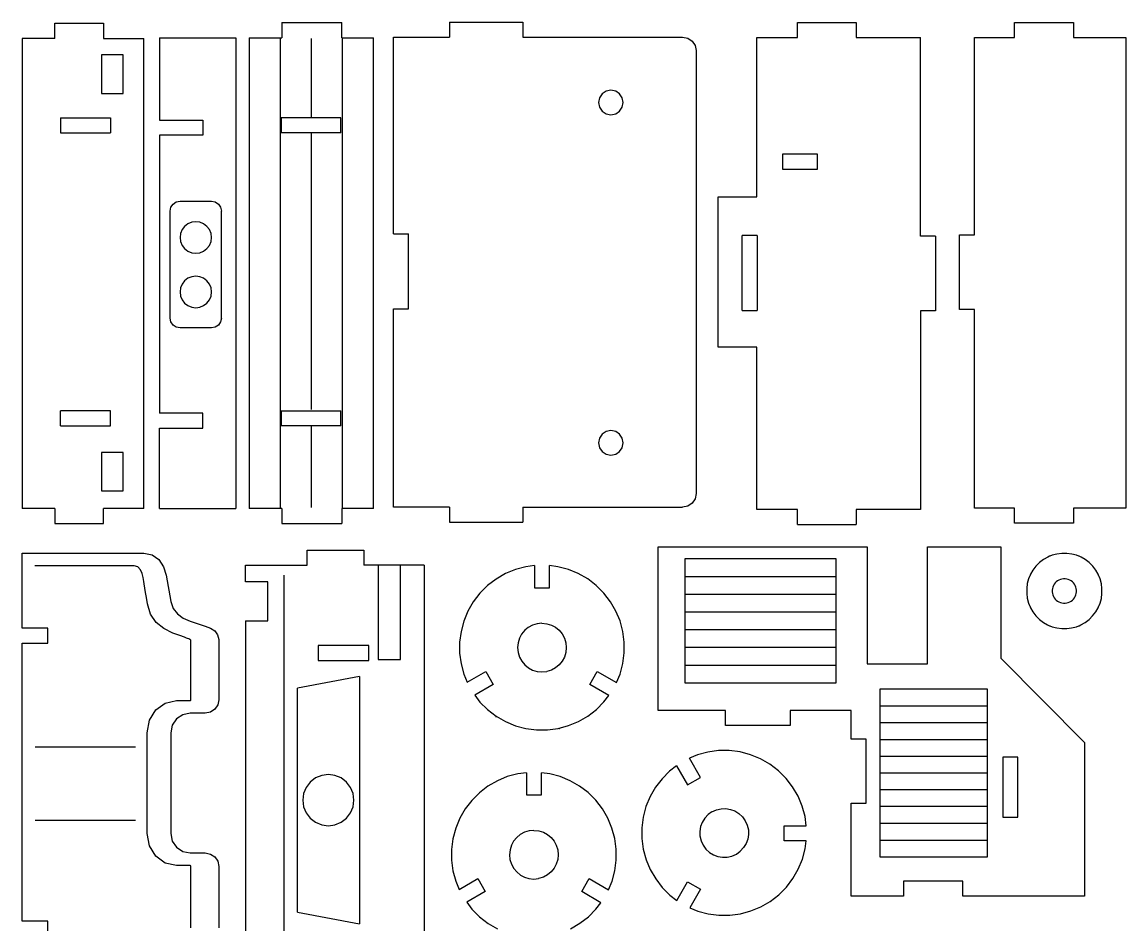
# Model space of a CAD drawing. Extents: x -348 to 348, y -585 to 585.
# Drawn here: x -338.3 to -6.5, y 313 to 584.4 of the extents above; entities that cross this region are included whole.
import ezdxf

# ---------------------------------------------------------------- set-up
doc = ezdxf.new("R2010")
doc.units = 0
doc.header["$MEASUREMENT"] = 0
doc.layers.get('0').update_dxf_attribs({"linetype": 'CONTINUOUS'})

msp = doc.modelspace()

# ---------------------------------------------------------------- linework, layer by layer
for p, q in [((-328.49, 584.04), (-313.8, 584.04)), ((-328.49, 579.51), (-328.49, 584.04)), ((-313.8, 584.04), (-313.8, 579.51)), ((-260.28, 584.23), (-242.23, 584.23)), ((-260.28, 584.23), (-260.28, 579.7)), ((-242.23, 579.7), (-242.23, 584.23)), ((-209.82, 584.4), (-187.83, 584.4)), ((-209.82, 584.4), (-209.82, 579.9)), ((-187.83, 584.4), (-187.83, 579.9)), ((-105.25, 584.25), (-87.59, 584.25)), ((-105.25, 579.75), (-105.25, 584.25)), ((-87.59, 584.25), (-87.59, 579.75)), ((-40.06, 584.25), (-22.28, 584.25)), ((-40.06, 579.75), (-40.06, 584.25)), ((-22.28, 584.25), (-22.28, 579.75)), ((-338.31, 579.51), (-338.31, 438.24)), ((-328.49, 579.51), (-338.31, 579.51)), ((-313.8, 579.51), (-301.69, 579.51)), ((-301.69, 438.24), (-301.69, 579.51)), ((-297.01, 579.7), (-297.01, 554.94)), ((-297.01, 579.7), (-274.05, 579.7)), ((-274.05, 579.7), (-274.05, 438.24)), ((-270.1, 579.7), (-260.28, 579.7)), ((-270.1, 579.7), (-270.1, 438.24)), ((-260.74, 579.45), (-260.74, 438.49)), ((-251.39, 579.45), (-251.39, 555.9)), ((-242.23, 579.7), (-232.69, 579.7)), ((-242.04, 438.49), (-242.04, 579.45)), ((-232.69, 438.24), (-232.69, 579.7)), ((-226.68, 579.9), (-209.82, 579.9)), ((-226.68, 520.75), (-226.68, 579.9)), ((-187.83, 579.9), (-139.82, 579.9)), ((-139.82, 579.9), (-138.23, 579.58)), ((-138.23, 579.58), (-136.93, 578.7)), ((-136.93, 578.7), (-136.05, 577.4)), ((-136.05, 577.4), (-135.72, 575.82)), ((-117.47, 579.75), (-105.25, 579.75)), ((-117.47, 531.9), (-117.47, 579.75)), ((-87.59, 579.75), (-68.23, 579.75)), ((-68.23, 520.06), (-68.23, 579.75)), ((-52.08, 579.75), (-40.06, 579.75)), ((-52.08, 520.45), (-52.08, 579.75)), ((-22.28, 579.75), (-6.53, 579.75)), ((-6.53, 579.75), (-6.53, 438.3)), ((-307.93, 574.53), (-314.46, 574.53)), ((-314.46, 574.53), (-314.46, 562.96)), ((-307.93, 562.96), (-307.93, 574.53)), ((-135.72, 575.82), (-135.72, 442.69)), ((-314.46, 562.96), (-307.93, 562.96)), ((-164.72, 561.67), (-165.01, 560.23)), ((-163.93, 562.84), (-164.72, 561.67)), ((-162.75, 563.63), (-163.93, 562.84)), ((-161.32, 563.92), (-162.75, 563.63)), ((-159.88, 563.63), (-161.32, 563.92)), ((-158.71, 562.84), (-159.88, 563.63)), ((-157.91, 561.67), (-158.71, 562.84)), ((-157.62, 560.23), (-157.91, 561.67)), ((-165.01, 560.23), (-164.72, 558.8)), ((-164.72, 558.8), (-163.93, 557.62)), ((-163.93, 557.62), (-162.75, 556.83)), ((-159.88, 556.83), (-158.71, 557.62)), ((-158.71, 557.62), (-157.91, 558.8)), ((-157.91, 558.8), (-157.62, 560.23)), ((-326.74, 555.65), (-311.74, 555.65)), ((-326.74, 555.65), (-326.74, 551.15)), ((-311.74, 555.65), (-311.74, 551.15)), ((-297.01, 554.94), (-284.01, 554.94)), ((-284.01, 554.94), (-284.01, 550.44)), ((-260.47, 555.65), (-260.47, 551.15)), ((-242.47, 555.65), (-260.47, 555.65)), ((-242.47, 551.15), (-242.47, 555.65)), ((-162.75, 556.83), (-161.32, 556.54)), ((-161.32, 556.54), (-159.88, 556.83)), ((-326.74, 551.15), (-311.74, 551.15)), ((-242.47, 551.15), (-260.47, 551.15)), ((-251.39, 550.9), (-251.39, 467.93)), ((-297.01, 550.44), (-297.01, 466.85)), ((-284.01, 550.44), (-297.01, 550.44)), ((-109.71, 544.69), (-109.71, 540.19)), ((-99.23, 544.69), (-109.71, 544.69)), ((-99.23, 540.19), (-99.23, 544.69)), ((-109.71, 540.19), (-99.23, 540.19)), ((-129.06, 531.9), (-117.47, 531.9)), ((-129.06, 486.7), (-129.06, 531.9)), ((-293.8, 527.57), (-293.57, 528.74)), ((-293.8, 495.46), (-293.8, 527.57)), ((-293.57, 528.74), (-292.92, 529.69)), ((-292.92, 529.69), (-291.96, 530.34)), ((-291.96, 530.34), (-290.8, 530.58)), ((-290.8, 530.58), (-281.4, 530.58)), ((-281.4, 530.58), (-280.23, 530.34)), ((-280.23, 530.34), (-279.28, 529.69)), ((-279.28, 529.69), (-278.63, 528.74)), ((-278.63, 528.74), (-278.39, 527.57)), ((-278.39, 495.46), (-278.39, 527.57)), ((-287.32, 524.24), (-288.47, 523.76)), ((-286.1, 524.4), (-287.32, 524.24)), ((-284.87, 524.24), (-286.1, 524.4)), ((-283.73, 523.76), (-284.87, 524.24)), ((-290.2, 522.03), (-290.67, 520.89)), ((-289.45, 523.01), (-290.2, 522.03)), ((-288.47, 523.76), (-289.45, 523.01)), ((-282.75, 523.01), (-283.73, 523.76)), ((-282, 522.03), (-282.75, 523.01)), ((-281.52, 520.89), (-282, 522.03)), ((-290.67, 520.89), (-290.83, 519.66)), ((-290.83, 519.66), (-290.67, 518.44)), ((-290.67, 518.44), (-290.2, 517.29)), ((-282, 517.29), (-281.52, 518.44)), ((-281.36, 519.66), (-281.52, 520.89)), ((-281.52, 518.44), (-281.36, 519.66)), ((-226.68, 520.75), (-222.18, 520.75)), ((-222.18, 498.26), (-222.18, 520.75)), ((-117.34, 520.24), (-121.84, 520.24)), ((-121.84, 497.76), (-121.84, 520.24)), ((-117.34, 520.24), (-117.34, 497.76)), ((-63.73, 520.06), (-68.23, 520.06)), ((-63.73, 520.06), (-63.73, 497.57)), ((-56.58, 520.45), (-52.08, 520.45)), ((-56.58, 497.99), (-56.58, 520.45)), ((-290.2, 517.29), (-289.45, 516.31)), ((-289.45, 516.31), (-288.47, 515.56)), ((-288.47, 515.56), (-287.32, 515.09)), ((-287.32, 515.09), (-286.1, 514.93)), ((-286.1, 514.93), (-284.87, 515.09)), ((-284.87, 515.09), (-283.73, 515.56)), ((-283.73, 515.56), (-282.75, 516.31)), ((-282.75, 516.31), (-282, 517.29)), ((-287.32, 507.86), (-288.47, 507.39)), ((-286.1, 508.03), (-287.32, 507.86)), ((-284.87, 507.86), (-286.1, 508.03)), ((-283.73, 507.39), (-284.87, 507.86)), ((-290.67, 504.52), (-290.83, 503.29)), ((-290.2, 505.66), (-290.67, 504.52)), ((-289.45, 506.64), (-290.2, 505.66)), ((-288.47, 507.39), (-289.45, 506.64)), ((-282.75, 506.64), (-283.73, 507.39)), ((-282, 505.66), (-282.75, 506.64)), ((-281.52, 504.52), (-282, 505.66)), ((-281.36, 503.29), (-281.52, 504.52)), ((-290.83, 503.29), (-290.67, 502.07)), ((-290.67, 502.07), (-290.2, 500.92)), ((-282, 500.92), (-281.52, 502.07)), ((-281.52, 502.07), (-281.36, 503.29)), ((-290.2, 500.92), (-289.45, 499.94)), ((-289.45, 499.94), (-288.47, 499.19)), ((-288.47, 499.19), (-287.32, 498.72)), ((-287.32, 498.72), (-286.1, 498.56)), ((-286.1, 498.56), (-284.87, 498.72)), ((-284.87, 498.72), (-283.73, 499.19)), ((-283.73, 499.19), (-282.75, 499.94)), ((-282.75, 499.94), (-282, 500.92)), ((-226.68, 498.26), (-222.18, 498.26)), ((-226.68, 438.6), (-226.68, 498.26)), ((-121.84, 497.76), (-117.34, 497.76)), ((-52.08, 497.99), (-56.58, 497.99)), ((-52.08, 438.3), (-52.08, 497.99)), ((-293.57, 494.3), (-293.8, 495.46)), ((-278.39, 495.46), (-278.63, 494.3)), ((-63.73, 497.57), (-68.23, 497.57)), ((-68.23, 497.57), (-68.23, 437.91)), ((-292.92, 493.34), (-293.57, 494.3)), ((-291.96, 492.69), (-292.92, 493.34)), ((-290.8, 492.46), (-291.96, 492.69)), ((-281.4, 492.46), (-290.8, 492.46)), ((-280.23, 492.69), (-281.4, 492.46)), ((-279.28, 493.34), (-280.23, 492.69)), ((-278.63, 494.3), (-279.28, 493.34)), ((-117.47, 486.7), (-129.06, 486.7)), ((-117.47, 437.91), (-117.47, 486.7)), ((-311.74, 467.57), (-326.74, 467.57)), ((-326.74, 463.07), (-326.74, 467.57)), ((-311.74, 463.07), (-311.74, 467.57)), ((-284.01, 466.85), (-297.01, 466.85)), ((-284.01, 462.35), (-284.01, 466.85)), ((-260.47, 467.57), (-242.47, 467.57)), ((-260.47, 467.57), (-260.47, 463.07)), ((-242.47, 463.07), (-242.47, 467.57)), ((-326.74, 463.07), (-311.74, 463.07)), ((-297.01, 438.24), (-297.01, 462.35)), ((-297.01, 462.35), (-284.01, 462.35)), ((-242.47, 463.07), (-260.47, 463.07)), ((-251.39, 462.82), (-251.39, 438.49)), ((-162.75, 461.31), (-163.93, 460.52)), ((-161.32, 461.6), (-162.75, 461.31)), ((-159.88, 461.31), (-161.32, 461.6)), ((-158.71, 460.52), (-159.88, 461.31)), ((-164.72, 459.35), (-165.01, 457.91)), ((-165.01, 457.91), (-164.72, 456.47)), ((-163.93, 460.52), (-164.72, 459.35)), ((-157.91, 459.35), (-158.71, 460.52)), ((-157.62, 457.91), (-157.91, 459.35)), ((-157.91, 456.47), (-157.62, 457.91)), ((-307.93, 455.06), (-314.46, 455.06)), ((-314.46, 455.06), (-314.46, 443.48)), ((-307.93, 443.48), (-307.93, 455.06)), ((-164.72, 456.47), (-163.93, 455.3)), ((-163.93, 455.3), (-162.75, 454.51)), ((-159.88, 454.51), (-158.71, 455.3)), ((-158.71, 455.3), (-157.91, 456.47)), ((-162.75, 454.51), (-161.32, 454.22)), ((-161.32, 454.22), (-159.88, 454.51)), ((-314.46, 443.48), (-307.93, 443.48)), ((-135.72, 442.69), (-136.05, 441.1)), ((-328.49, 438.24), (-338.31, 438.24)), ((-328.49, 438.24), (-328.49, 433.74)), ((-313.8, 433.74), (-313.8, 438.24)), ((-301.69, 438.24), (-313.8, 438.24)), ((-297.01, 438.24), (-274.05, 438.24)), ((-260.28, 438.24), (-270.1, 438.24)), ((-260.28, 438.24), (-260.28, 433.74)), ((-242.23, 438.24), (-242.23, 433.74)), ((-232.69, 438.24), (-242.23, 438.24)), ((-209.82, 438.6), (-226.68, 438.6)), ((-209.82, 438.6), (-209.82, 434.1)), ((-187.83, 438.6), (-139.82, 438.6)), ((-187.83, 438.6), (-187.83, 434.1)), ((-138.23, 438.93), (-139.82, 438.6)), ((-136.93, 439.8), (-138.23, 438.93)), ((-136.05, 441.1), (-136.93, 439.8)), ((-40.06, 438.3), (-52.08, 438.3)), ((-40.06, 433.8), (-40.06, 438.3)), ((-22.28, 438.3), (-22.28, 433.8)), ((-6.53, 438.3), (-22.28, 438.3)), ((-105.25, 437.91), (-117.47, 437.91)), ((-105.25, 433.41), (-105.25, 437.91)), ((-87.59, 437.91), (-87.59, 433.41)), ((-68.23, 437.91), (-87.59, 437.91)), ((-328.49, 433.74), (-313.8, 433.74)), ((-260.28, 433.74), (-242.23, 433.74)), ((-209.82, 434.1), (-187.83, 434.1)), ((-105.25, 433.41), (-87.59, 433.41)), ((-22.28, 433.8), (-40.06, 433.8)), ((-338.28, 424.82), (-301.68, 424.82)), ((-338.28, 402.23), (-338.28, 424.82)), ((-301.68, 424.82), (-299.16, 424.28)), ((-252.58, 425.68), (-235.55, 425.68)), ((-252.58, 421.18), (-252.58, 425.68)), ((-235.55, 425.68), (-235.55, 421.18)), ((-147.13, 377.53), (-147.13, 426.64)), ((-147.13, 426.64), (-84.35, 426.64)), ((-84.35, 426.64), (-84.35, 391.5)), ((-66.21, 426.64), (-44.16, 426.64)), ((-66.21, 391.5), (-66.21, 426.64)), ((-44.16, 426.64), (-44.16, 393.19)), ((-25.78, 424.73), (-27.25, 424.53)), ((-24.29, 424.73), (-25.78, 424.73)), ((-22.82, 424.53), (-24.29, 424.73)), ((-299.16, 424.28), (-297.18, 422.83)), ((-297.18, 422.83), (-295.77, 420.7)), ((-139.1, 423.11), (-139.1, 417.79)), ((-93.64, 423.11), (-139.1, 423.11)), ((-93.64, 417.79), (-93.64, 423.11)), ((-32.51, 421.94), (-33.56, 420.9)), ((-31.34, 422.85), (-32.51, 421.94)), ((-30.05, 423.59), (-31.34, 422.85)), ((-29.46, 423.83), (-30.05, 423.59)), ((-29.45, 423.84), (-29.46, 423.83)), ((-29.44, 423.84), (-29.45, 423.84)), ((-28.68, 424.15), (-29.44, 423.84)), ((-27.25, 424.53), (-28.68, 424.15)), ((-21.39, 424.15), (-22.82, 424.53)), ((-20.65, 423.84), (-21.39, 424.15)), ((-20.64, 423.84), (-20.65, 423.84)), ((-20.63, 423.83), (-20.64, 423.84)), ((-20.02, 423.58), (-20.63, 423.83)), ((-18.74, 422.83), (-20.02, 423.58)), ((-17.56, 421.93), (-18.74, 422.83)), ((-16.51, 420.88), (-17.56, 421.93)), ((-329.8, 421.01), (-334.47, 421.01)), ((-319.52, 421.01), (-329.8, 421.01)), ((-309.24, 421.01), (-319.52, 421.01)), ((-304.57, 421.01), (-309.24, 421.01)), ((-303.49, 420.67), (-304.57, 421.01)), ((-302.7, 419.81), (-303.49, 420.67)), ((-302.18, 418.66), (-302.7, 419.81)), ((-301.89, 417.47), (-302.18, 418.66)), ((-295.77, 420.7), (-294.98, 418.12)), ((-294.98, 418.12), (-293.62, 410.24)), ((-271.16, 416.17), (-271.16, 421.18)), ((-271.16, 421.18), (-252.58, 421.18)), ((-259.59, 418.19), (-259.59, 414.22)), ((-231.32, 421.18), (-235.55, 421.18)), ((-231.32, 421.18), (-231.32, 392.79)), ((-224.59, 421.18), (-231.32, 421.18)), ((-224.59, 392.79), (-224.59, 421.18)), ((-217.5, 421.18), (-224.59, 421.18)), ((-217.5, 421.18), (-217.5, 279.92)), ((-193.05, 418.63), (-195.85, 417.01)), ((-190.05, 419.87), (-193.05, 418.63)), ((-186.92, 420.72), (-190.05, 419.87)), ((-184.31, 421.06), (-186.92, 420.72)), ((-184.31, 421.06), (-184.31, 414.4)), ((-179.81, 414.4), (-179.81, 421.06)), ((-177.25, 420.72), (-179.81, 421.06)), ((-174.11, 419.89), (-177.25, 420.72)), ((-171.12, 418.65), (-174.11, 419.89)), ((-168.31, 417.03), (-171.12, 418.65)), ((-35.21, 418.44), (-35.46, 417.82)), ((-34.47, 419.72), (-35.21, 418.44)), ((-33.56, 420.9), (-34.47, 419.72)), ((-15.61, 419.7), (-16.51, 420.88)), ((-14.87, 418.42), (-15.61, 419.7)), ((-14.63, 417.82), (-14.87, 418.42)), ((-301.69, 416.24), (-301.89, 417.47)), ((-301.27, 413.53), (-301.69, 416.24)), ((-264.43, 416.17), (-271.16, 416.17)), ((-264.43, 404.4), (-264.43, 416.17)), ((-198.42, 415.03), (-200.71, 412.74)), ((-195.85, 417.01), (-198.42, 415.03)), ((-165.73, 415.06), (-168.31, 417.03)), ((-163.44, 412.77), (-165.73, 415.06)), ((-139.1, 417.79), (-139.1, 412.46)), ((-139.1, 417.79), (-93.64, 417.79)), ((-93.64, 412.46), (-93.64, 417.79)), ((-36.17, 415.63), (-36.36, 414.16)), ((-35.78, 417.07), (-36.17, 415.63)), ((-35.47, 417.8), (-35.78, 417.07)), ((-35.46, 417.82), (-35.47, 417.81)), ((-35.47, 417.81), (-35.47, 417.8)), ((-28.33, 415.04), (-28.52, 414.59)), ((-28.09, 415.45), (-28.33, 415.04)), ((-27.8, 415.83), (-28.09, 415.45)), ((-27.46, 416.17), (-27.8, 415.83)), ((-27.08, 416.46), (-27.46, 416.17)), ((-26.66, 416.7), (-27.08, 416.46)), ((-26.22, 416.89), (-26.66, 416.7)), ((-25.76, 417.01), (-26.22, 416.89)), ((-25.28, 417.07), (-25.76, 417.01)), ((-24.8, 417.07), (-25.28, 417.07)), ((-24.33, 417.01), (-24.8, 417.07)), ((-23.86, 416.88), (-24.33, 417.01)), ((-23.42, 416.7), (-23.86, 416.88)), ((-23, 416.46), (-23.42, 416.7)), ((-22.62, 416.17), (-23, 416.46)), ((-22.29, 415.83), (-22.62, 416.17)), ((-21.99, 415.45), (-22.29, 415.83)), ((-21.75, 415.03), (-21.99, 415.45)), ((-21.57, 414.59), (-21.75, 415.03)), ((-14.62, 417.81), (-14.63, 417.82)), ((-14.62, 417.8), (-14.62, 417.81)), ((-14.3, 417.05), (-14.62, 417.8)), ((-13.92, 415.61), (-14.3, 417.05)), ((-13.73, 414.14), (-13.92, 415.61)), ((-300.84, 410.82), (-301.27, 413.53)), ((-259.59, 414.22), (-259.59, 402.15)), ((-200.71, 412.74), (-202.69, 410.16)), ((-184.31, 414.4), (-179.81, 414.4)), ((-161.46, 410.2), (-163.44, 412.77)), ((-139.1, 412.46), (-139.1, 407.14)), ((-139.1, 412.46), (-93.64, 412.46)), ((-93.64, 407.14), (-93.64, 412.46)), ((-36.36, 414.16), (-36.36, 412.68)), ((-36.36, 412.68), (-36.17, 411.21)), ((-28.7, 413.65), (-28.71, 413.17)), ((-28.71, 413.17), (-28.64, 412.7)), ((-28.64, 414.13), (-28.7, 413.65)), ((-28.52, 414.59), (-28.64, 414.13)), ((-28.64, 412.7), (-28.52, 412.24)), ((-28.52, 412.24), (-28.34, 411.79)), ((-28.34, 411.79), (-28.1, 411.38)), ((-22, 411.37), (-21.76, 411.79)), ((-21.76, 411.79), (-21.57, 412.23)), ((-21.45, 414.12), (-21.57, 414.59)), ((-21.57, 412.23), (-21.45, 412.69)), ((-21.38, 413.65), (-21.45, 414.12)), ((-21.45, 412.69), (-21.39, 413.17)), ((-21.39, 413.17), (-21.38, 413.65)), ((-13.92, 411.19), (-13.73, 412.66)), ((-13.73, 412.66), (-13.73, 414.14)), ((-300.65, 409.59), (-300.84, 410.82)), ((-299.69, 406.44), (-300.65, 409.59)), ((-293.62, 410.24), (-292.9, 408.13)), ((-292.9, 408.13), (-291.63, 406.51)), ((-202.69, 410.16), (-204.3, 407.35)), ((-159.84, 407.39), (-161.46, 410.2)), ((-36.17, 411.21), (-35.79, 409.78)), ((-35.79, 409.78), (-35.47, 409.02)), ((-35.47, 409.02), (-35.47, 409.01)), ((-35.47, 409.01), (-35.46, 409)), ((-35.46, 409), (-35.22, 408.4)), ((-35.22, 408.4), (-34.48, 407.12)), ((-28.1, 411.38), (-27.8, 411)), ((-27.8, 411), (-27.47, 410.66)), ((-27.47, 410.66), (-27.09, 410.36)), ((-27.09, 410.36), (-26.67, 410.12)), ((-26.67, 410.12), (-26.23, 409.94)), ((-26.23, 409.94), (-25.76, 409.81)), ((-25.76, 409.81), (-25.29, 409.75)), ((-25.29, 409.75), (-24.81, 409.75)), ((-24.81, 409.75), (-24.33, 409.81)), ((-24.33, 409.81), (-23.87, 409.94)), ((-23.87, 409.94), (-23.43, 410.12)), ((-23.43, 410.12), (-23.01, 410.36)), ((-23.01, 410.36), (-22.63, 410.65)), ((-22.63, 410.65), (-22.29, 410.99)), ((-22.29, 410.99), (-22, 411.37)), ((-15.62, 407.1), (-14.88, 408.39)), ((-14.88, 408.39), (-14.63, 409)), ((-14.63, 409), (-14.62, 409.01)), ((-14.62, 409.02), (-14.31, 409.76)), ((-14.62, 409.01), (-14.62, 409.02)), ((-14.31, 409.76), (-13.92, 411.19)), ((-298.02, 403.97), (-299.69, 406.44)), ((-291.63, 406.51), (-289.89, 405.29)), ((-289.89, 405.29), (-287.77, 404.39)), ((-204.3, 407.35), (-205.54, 404.36)), ((-158.59, 404.4), (-159.84, 407.39)), ((-139.1, 407.14), (-139.1, 401.81)), ((-139.1, 407.14), (-93.64, 407.14)), ((-93.64, 401.81), (-93.64, 407.14)), ((-34.48, 407.12), (-33.58, 405.94)), ((-33.58, 405.94), (-32.53, 404.89)), ((-32.53, 404.89), (-31.35, 403.99)), ((-18.75, 403.98), (-17.58, 404.88)), ((-17.58, 404.88), (-16.53, 405.93)), ((-16.53, 405.93), (-15.62, 407.1)), ((-330.56, 402.23), (-338.28, 402.23)), ((-330.56, 397.73), (-330.56, 402.23)), ((-295.75, 402.11), (-298.02, 403.97)), ((-293, 400.78), (-295.75, 402.11)), ((-287.77, 404.39), (-283.25, 402.87)), ((-283.25, 402.87), (-281.72, 402.25)), ((-281.72, 402.25), (-280.42, 401.41)), ((-271.16, 404.4), (-264.43, 404.4)), ((-271.16, 404.4), (-271.16, 296.7)), ((-259.59, 402.15), (-259.59, 384.26)), ((-205.54, 404.36), (-206.38, 401.22)), ((-187.24, 401.59), (-188.15, 400.47)), ((-186.18, 402.47), (-187.24, 401.59)), ((-184.91, 403.16), (-186.18, 402.47)), ((-183.5, 403.59), (-184.91, 403.16)), ((-182.06, 403.73), (-183.5, 403.59)), ((-182.06, 403.73), (-180.59, 403.58)), ((-180.59, 403.58), (-179.21, 403.16)), ((-179.21, 403.16), (-178, 402.5)), ((-178, 402.5), (-176.88, 401.59)), ((-176.88, 401.59), (-176, 400.52)), ((-157.75, 401.27), (-158.59, 404.4)), ((-139.1, 401.81), (-139.1, 396.49)), ((-139.1, 401.81), (-93.64, 401.81)), ((-93.64, 396.49), (-93.64, 401.81)), ((-31.35, 403.99), (-30.07, 403.24)), ((-30.07, 403.24), (-29.46, 402.99)), ((-29.46, 402.99), (-29.45, 402.99)), ((-29.45, 402.99), (-29.44, 402.98)), ((-29.44, 402.98), (-28.7, 402.68)), ((-28.7, 402.68), (-27.27, 402.29)), ((-27.27, 402.29), (-25.8, 402.1)), ((-25.8, 402.1), (-24.31, 402.09)), ((-24.31, 402.09), (-22.84, 402.29)), ((-22.84, 402.29), (-21.41, 402.67)), ((-21.41, 402.67), (-20.65, 402.98)), ((-20.65, 402.98), (-20.64, 402.99)), ((-20.64, 402.99), (-20.63, 402.99)), ((-20.63, 402.99), (-20.04, 403.24)), ((-20.04, 403.24), (-18.75, 403.98)), ((-292.35, 400.54), (-293, 400.78)), ((-290.94, 400.02), (-292.35, 400.54)), ((-289.52, 399.49), (-290.94, 400.02)), ((-288.88, 399.26), (-289.52, 399.49)), ((-288.59, 399.15), (-288.88, 399.26)), ((-288.23, 398.99), (-288.59, 399.15)), ((-287.85, 398.8), (-288.23, 398.99)), ((-287.54, 398.6), (-287.85, 398.8)), ((-287.54, 395.81), (-287.54, 398.6)), ((-280.42, 401.41), (-279.53, 400.28)), ((-279.53, 400.28), (-279.19, 398.81)), ((-279.19, 398.81), (-279.19, 380.74)), ((-206.38, 401.22), (-206.8, 398.01)), ((-188.81, 399.26), (-189.24, 397.88)), ((-188.15, 400.47), (-188.81, 399.26)), ((-176, 400.52), (-175.31, 399.26)), ((-175.31, 399.26), (-174.88, 397.84)), ((-157.33, 398.05), (-157.75, 401.27)), ((-338.28, 397.73), (-330.56, 397.73)), ((-338.28, 314.14), (-338.28, 397.73)), ((-287.54, 389.67), (-287.54, 395.81)), ((-234.04, 397.04), (-249.29, 397.04)), ((-249.29, 397.04), (-249.29, 392.54)), ((-234.04, 392.54), (-234.04, 397.04)), ((-206.8, 398.01), (-206.8, 394.76)), ((-189.24, 397.88), (-189.39, 396.41)), ((-189.39, 396.41), (-189.24, 394.97)), ((-189.24, 394.97), (-188.81, 393.56)), ((-174.89, 394.93), (-175.31, 393.56)), ((-174.74, 396.41), (-174.89, 394.93)), ((-174.88, 397.84), (-174.74, 396.41)), ((-157.32, 394.81), (-157.33, 398.05)), ((-139.1, 396.49), (-93.64, 396.49)), ((-139.1, 396.49), (-139.1, 391.16)), ((-93.64, 391.16), (-93.64, 396.49)), ((-249.29, 392.54), (-234.04, 392.54)), ((-231.32, 392.79), (-224.59, 392.79)), ((-206.8, 394.76), (-206.37, 391.55)), ((-206.37, 391.55), (-205.53, 388.42)), ((-188.81, 393.56), (-188.12, 392.29)), ((-188.12, 392.29), (-187.24, 391.23)), ((-175.97, 392.34), (-176.88, 391.23)), ((-175.31, 393.56), (-175.97, 392.34)), ((-158.58, 388.46), (-157.74, 391.59)), ((-157.74, 391.59), (-157.32, 394.81)), ((-84.35, 391.5), (-66.21, 391.5)), ((-44.16, 393.19), (-18.94, 367.91)), ((-287.54, 383.53), (-287.54, 389.67)), ((-205.53, 388.42), (-204.52, 385.99)), ((-204.52, 385.99), (-198.94, 389.21)), ((-198.94, 389.21), (-196.69, 385.31)), ((-187.24, 391.23), (-186.13, 390.31)), ((-186.13, 390.31), (-184.91, 389.66)), ((-184.91, 389.66), (-183.53, 389.23)), ((-183.53, 389.23), (-182.06, 389.08)), ((-182.06, 389.08), (-180.63, 389.23)), ((-179.21, 389.66), (-180.63, 389.23)), ((-177.94, 390.35), (-179.21, 389.66)), ((-176.88, 391.23), (-177.94, 390.35)), ((-167.7, 385.31), (-165.45, 389.21)), ((-165.45, 389.21), (-159.65, 385.87)), ((-159.65, 385.87), (-158.58, 388.46)), ((-139.1, 391.16), (-93.64, 391.16)), ((-139.1, 391.16), (-139.1, 385.84)), ((-93.64, 385.84), (-93.64, 391.16)), ((-236.94, 387.73), (-255.57, 384.22)), ((-236.94, 387.73), (-236.94, 313.38)), ((-196.69, 385.31), (-202.26, 382.1)), ((-161.94, 381.99), (-167.7, 385.31)), ((-139.1, 385.84), (-93.64, 385.84)), ((-287.54, 380.74), (-287.54, 383.53)), ((-259.59, 384.26), (-259.59, 362.84)), ((-255.57, 316.88), (-255.57, 384.22)), ((-202.26, 382.1), (-200.69, 380.04)), ((-163.41, 380.08), (-161.94, 381.99)), ((-80.46, 383.91), (-80.46, 378.87)), ((-48.17, 383.91), (-80.46, 383.91)), ((-48.17, 378.87), (-48.17, 383.91)), ((-298.11, 377.66), (-295.31, 379.73)), ((-295.31, 379.73), (-291.89, 380.49)), ((-291.89, 380.49), (-291.25, 380.49)), ((-291.25, 380.49), (-289.83, 380.49)), ((-289.83, 380.49), (-288.41, 380.49)), ((-288.41, 380.49), (-287.77, 380.49)), ((-287.77, 380.49), (-287.68, 380.51)), ((-287.68, 380.51), (-287.61, 380.57)), ((-287.61, 380.57), (-287.56, 380.65)), ((-287.56, 380.65), (-287.54, 380.74)), ((-279.51, 379.16), (-280.38, 377.87)), ((-279.19, 380.74), (-279.51, 379.16)), ((-200.69, 380.04), (-198.39, 377.76)), ((-165.7, 377.78), (-163.41, 380.08)), ((-80.46, 378.87), (-48.17, 378.87)), ((-80.46, 378.87), (-80.46, 373.82)), ((-48.17, 373.82), (-48.17, 378.87)), ((-300, 374.59), (-298.11, 377.66)), ((-291.9, 374.96), (-293.16, 373.11)), ((-290.04, 376.22), (-291.9, 374.96)), ((-287.77, 376.68), (-290.04, 376.22)), ((-283.25, 376.68), (-287.77, 376.68)), ((-281.67, 377), (-283.25, 376.68)), ((-280.38, 377.87), (-281.67, 377)), ((-198.39, 377.76), (-195.82, 375.78)), ((-196.02, 375.74), (-195.84, 375.63)), ((-196.02, 375.74), (-195.94, 375.68)), ((-195.94, 375.68), (-195.84, 375.63)), ((-195.82, 375.78), (-193.01, 374.16)), ((-171.08, 374.18), (-168.27, 375.81)), ((-168.27, 375.81), (-165.7, 377.78)), ((-126.92, 377.53), (-147.13, 377.53)), ((-126.92, 373.03), (-126.92, 377.53)), ((-107.4, 377.53), (-107.4, 373.03)), ((-89.1, 377.53), (-107.4, 377.53)), ((-89.1, 368.86), (-89.1, 377.53)), ((-300.7, 370.83), (-300, 374.59)), ((-293.16, 373.11), (-293.62, 370.83)), ((-193.01, 374.16), (-190.01, 372.92)), ((-190.01, 372.92), (-186.88, 372.09)), ((-186.88, 372.09), (-183.66, 371.67)), ((-183.66, 371.67), (-180.42, 371.67)), ((-180.42, 371.67), (-177.2, 372.1)), ((-177.2, 372.1), (-174.07, 372.94)), ((-176.79, 372.05), (-176.68, 372.09)), ((-176.79, 372.05), (-176.76, 372.06)), ((-176.76, 372.06), (-176.68, 372.09)), ((-174.07, 372.94), (-171.08, 374.18)), ((-107.4, 373.03), (-126.92, 373.03)), ((-80.46, 373.82), (-80.46, 368.78)), ((-48.17, 373.82), (-80.46, 373.82)), ((-48.17, 368.78), (-48.17, 373.82)), ((-300.7, 366.1), (-300.7, 370.83)), ((-293.62, 370.83), (-293.62, 340.54)), ((-84.6, 368.86), (-89.1, 368.86)), ((-84.6, 349.69), (-84.6, 368.86)), ((-80.46, 368.78), (-48.17, 368.78)), ((-80.46, 368.78), (-80.46, 363.73)), ((-48.17, 363.73), (-48.17, 368.78)), ((-334.33, 366.55), (-333.3, 366.55)), ((-333.3, 366.55), (-330.53, 366.55)), ((-330.53, 366.55), (-326.53, 366.55)), ((-326.53, 366.55), (-321.78, 366.55)), ((-321.78, 366.55), (-316.78, 366.55)), ((-316.78, 366.55), (-312.04, 366.55)), ((-312.04, 366.55), (-308.03, 366.55)), ((-308.03, 366.55), (-305.27, 366.55)), ((-305.27, 366.55), (-304.23, 366.55)), ((-300.7, 355.68), (-300.7, 366.1)), ((-132.19, 365), (-135.32, 364.15)), ((-128.98, 365.43), (-132.19, 365)), ((-125.74, 365.44), (-128.98, 365.43)), ((-122.52, 365.03), (-125.74, 365.44)), ((-119.38, 364.2), (-122.52, 365.03)), ((-18.94, 367.91), (-18.94, 321.74)), ((-259.59, 362.84), (-259.59, 340.17)), ((-135.32, 364.15), (-137.71, 363.15)), ((-134.36, 357.39), (-137.71, 363.15)), ((-116.39, 362.96), (-119.38, 364.2)), ((-113.57, 361.35), (-116.39, 362.96)), ((-80.46, 363.73), (-48.17, 363.73)), ((-80.46, 363.73), (-80.46, 358.69)), ((-48.17, 358.69), (-48.17, 363.73)), ((-39.05, 363.47), (-43.55, 363.47)), ((-43.55, 363.47), (-43.55, 345.42)), ((-39.05, 345.42), (-39.05, 363.47)), ((-189.33, 358.46), (-192.46, 357.61)), ((-186.73, 358.8), (-189.33, 358.46)), ((-186.73, 358.8), (-186.73, 352.14)), ((-179.66, 358.46), (-182.23, 358.8)), ((-182.23, 352.14), (-182.23, 358.8)), ((-176.53, 357.63), (-179.66, 358.46)), ((-143.69, 359.29), (-145.97, 356.99)), ((-141.6, 360.9), (-143.69, 359.29)), ((-141.6, 360.9), (-138.26, 355.13)), ((-110.99, 359.38), (-113.57, 361.35)), ((-108.69, 357.1), (-110.99, 359.38)), ((-48.17, 358.69), (-80.46, 358.69)), ((-80.46, 358.69), (-80.46, 353.64)), ((-48.17, 353.64), (-48.17, 358.69)), ((-300.7, 345.27), (-300.7, 355.68)), ((-251.69, 355.99), (-252.91, 354.4)), ((-250.1, 357.21), (-251.69, 355.99)), ((-248.24, 357.98), (-250.1, 357.21)), ((-246.25, 358.24), (-248.24, 357.98)), ((-244.26, 357.98), (-246.25, 358.24)), ((-242.41, 357.21), (-244.26, 357.98)), ((-240.81, 355.99), (-242.41, 357.21)), ((-239.59, 354.4), (-240.81, 355.99)), ((-195.46, 356.37), (-198.27, 354.75)), ((-192.46, 357.61), (-195.46, 356.37)), ((-173.53, 356.39), (-176.53, 357.63)), ((-170.72, 354.77), (-173.53, 356.39)), ((-145.97, 356.99), (-147.94, 354.41)), ((-138.26, 355.13), (-134.36, 357.39)), ((-106.71, 354.53), (-108.69, 357.1)), ((-253.68, 352.54), (-253.94, 350.55)), ((-252.91, 354.4), (-253.68, 352.54)), ((-238.82, 352.54), (-239.59, 354.4)), ((-238.56, 350.55), (-238.82, 352.54)), ((-200.84, 352.77), (-203.13, 350.48)), ((-198.27, 354.75), (-200.84, 352.77)), ((-186.73, 352.14), (-182.23, 352.14)), ((-168.15, 352.8), (-170.72, 354.77)), ((-165.85, 350.51), (-168.15, 352.8)), ((-147.94, 354.41), (-149.55, 351.6)), ((-105.08, 351.73), (-106.71, 354.53)), ((-103.83, 348.73), (-105.08, 351.73)), ((-80.46, 353.64), (-80.46, 348.6)), ((-48.17, 353.64), (-80.46, 353.64)), ((-48.17, 348.6), (-48.17, 353.64)), ((-253.94, 350.55), (-253.68, 348.56)), ((-253.68, 348.56), (-252.91, 346.71)), ((-239.59, 346.71), (-238.82, 348.56)), ((-238.82, 348.56), (-238.56, 350.55)), ((-203.13, 350.48), (-205.1, 347.9)), ((-163.88, 347.94), (-165.85, 350.51)), ((-150.78, 348.6), (-151.61, 345.47)), ((-149.55, 351.6), (-150.78, 348.6)), ((-102.98, 345.61), (-103.83, 348.73)), ((-89.1, 349.69), (-84.6, 349.69)), ((-89.1, 321.74), (-89.1, 349.69)), ((-48.17, 348.6), (-80.46, 348.6)), ((-80.46, 348.6), (-80.46, 343.56)), ((-48.17, 343.56), (-48.17, 348.6)), ((-300.7, 340.54), (-300.7, 345.27)), ((-252.91, 346.71), (-251.69, 345.12)), ((-251.69, 345.12), (-250.1, 343.89)), ((-242.41, 343.89), (-240.81, 345.12)), ((-240.81, 345.12), (-239.59, 346.71)), ((-206.72, 345.09), (-207.96, 342.1)), ((-205.1, 347.9), (-206.72, 345.09)), ((-162.25, 345.13), (-163.88, 347.94)), ((-161.01, 342.14), (-162.25, 345.13)), ((-151.61, 345.47), (-152.03, 342.25)), ((-133.14, 345.11), (-133.89, 343.87)), ((-132.13, 346.19), (-133.14, 345.11)), ((-130.96, 347.03), (-132.13, 346.19)), ((-130.96, 347.03), (-129.61, 347.65)), ((-129.61, 347.65), (-128.21, 347.97)), ((-128.21, 347.97), (-126.83, 348.01)), ((-126.83, 348.01), (-125.4, 347.78)), ((-125.4, 347.78), (-124.11, 347.3)), ((-124.11, 347.3), (-122.88, 346.55)), ((-122.88, 346.55), (-121.79, 345.54)), ((-121.79, 345.54), (-120.95, 344.37)), ((-102.61, 342.82), (-102.98, 345.61)), ((-43.55, 345.42), (-39.05, 345.42)), ((-334.33, 344.56), (-333.3, 344.56)), ((-333.3, 344.56), (-330.53, 344.56)), ((-330.53, 344.56), (-326.53, 344.56)), ((-326.53, 344.56), (-321.78, 344.56)), ((-321.78, 344.56), (-316.78, 344.56)), ((-316.78, 344.56), (-312.04, 344.56)), ((-312.04, 344.56), (-308.03, 344.56)), ((-308.03, 344.56), (-305.27, 344.56)), ((-305.27, 344.56), (-304.23, 344.56)), ((-250.1, 343.89), (-248.24, 343.13)), ((-248.24, 343.13), (-246.25, 342.86)), ((-246.25, 342.86), (-244.26, 343.13)), ((-244.26, 343.13), (-242.41, 343.89)), ((-207.96, 342.1), (-208.79, 338.96)), ((-160.16, 339), (-161.01, 342.14)), ((-152.03, 342.25), (-152.02, 339.01)), ((-134.36, 342.58), (-134.6, 341.16)), ((-133.89, 343.87), (-134.36, 342.58)), ((-120.95, 344.37), (-120.34, 343.03)), ((-120.34, 343.03), (-120.02, 341.62)), ((-109.3, 342.81), (-102.61, 342.82)), ((-109.29, 338.31), (-109.3, 342.81)), ((-80.46, 343.56), (-80.46, 338.51)), ((-48.17, 343.56), (-80.46, 343.56)), ((-48.17, 338.51), (-48.17, 343.56)), ((-300, 336.78), (-300.7, 340.54)), ((-293.62, 340.54), (-293.16, 338.26)), ((-259.59, 340.17), (-259.59, 318.56)), ((-208.79, 338.96), (-209.22, 335.75)), ((-189.65, 339.33), (-190.57, 338.21)), ((-188.59, 340.21), (-189.65, 339.33)), ((-187.33, 340.9), (-188.59, 340.21)), ((-185.91, 341.33), (-187.33, 340.9)), ((-184.48, 341.47), (-185.91, 341.33)), ((-184.48, 341.47), (-183, 341.32)), ((-183, 341.32), (-181.62, 340.9)), ((-181.62, 340.9), (-180.41, 340.24)), ((-180.41, 340.24), (-179.3, 339.33)), ((-179.3, 339.33), (-178.42, 338.26)), ((-159.74, 335.79), (-160.16, 339)), ((-152.02, 339.01), (-151.59, 335.79)), ((-134.6, 341.16), (-134.55, 339.78)), ((-134.55, 339.78), (-134.23, 338.37)), ((-120.21, 338.82), (-120.68, 337.52)), ((-119.98, 340.24), (-120.21, 338.82)), ((-120.02, 341.62), (-119.98, 340.24)), ((-80.46, 338.51), (-80.46, 333.47)), ((-80.46, 338.51), (-48.17, 338.51)), ((-48.17, 333.47), (-48.17, 338.51)), ((-298.11, 333.71), (-300, 336.78)), ((-293.16, 338.26), (-291.9, 336.4)), ((-291.9, 336.4), (-290.04, 335.15)), ((-290.04, 335.15), (-287.77, 334.69)), ((-209.22, 335.75), (-209.21, 332.5)), ((-191.65, 335.62), (-191.8, 334.15)), ((-191.22, 337), (-191.65, 335.62)), ((-190.57, 338.21), (-191.22, 337)), ((-178.42, 338.26), (-177.73, 337)), ((-177.73, 337), (-177.29, 335.58)), ((-177.29, 335.58), (-177.15, 334.15)), ((-159.74, 332.55), (-159.74, 335.79)), ((-151.59, 335.79), (-150.74, 332.66)), ((-134.23, 338.37), (-133.62, 337.02)), ((-133.62, 337.02), (-132.78, 335.85)), ((-132.78, 335.85), (-131.69, 334.85)), ((-123.61, 334.36), (-122.44, 335.21)), ((-121.43, 336.29), (-122.44, 335.21)), ((-120.68, 337.52), (-121.43, 336.29)), ((-102.65, 338.32), (-109.29, 338.31)), ((-103.79, 332.8), (-102.96, 335.93)), ((-102.96, 335.93), (-102.65, 338.32)), ((-295.31, 331.64), (-298.11, 333.71)), ((-287.77, 334.69), (-283.25, 334.69)), ((-283.25, 334.69), (-281.67, 334.36)), ((-281.67, 334.36), (-280.38, 333.47)), ((-280.38, 333.47), (-279.51, 332.16)), ((-279.51, 332.16), (-279.19, 330.56)), ((-209.21, 332.5), (-208.79, 329.29)), ((-191.8, 334.15), (-191.66, 332.71)), ((-191.66, 332.71), (-191.22, 331.3)), ((-177.3, 332.67), (-177.73, 331.3)), ((-177.15, 334.15), (-177.3, 332.67)), ((-160.16, 329.33), (-159.74, 332.55)), ((-150.74, 332.66), (-149.49, 329.67)), ((-131.69, 334.85), (-130.46, 334.1)), ((-130.46, 334.1), (-129.17, 333.62)), ((-129.17, 333.62), (-127.74, 333.39)), ((-127.74, 333.39), (-126.37, 333.43)), ((-126.37, 333.43), (-124.96, 333.75)), ((-124.96, 333.75), (-123.61, 334.36)), ((-105.02, 329.8), (-103.79, 332.8)), ((-80.46, 333.47), (-48.17, 333.47)), ((-291.89, 330.88), (-295.31, 331.64)), ((-291.25, 330.88), (-291.89, 330.88)), ((-289.83, 330.88), (-291.25, 330.88)), ((-288.41, 330.88), (-289.83, 330.88)), ((-287.77, 330.88), (-288.41, 330.88)), ((-287.68, 330.84), (-287.77, 330.88)), ((-287.6, 330.76), (-287.68, 330.84)), ((-287.56, 330.66), (-287.6, 330.76)), ((-287.54, 330.56), (-287.56, 330.66)), ((-287.54, 327.69), (-287.54, 330.56)), ((-279.19, 330.56), (-279.19, 312.17)), ((-208.79, 329.29), (-207.94, 326.16)), ((-191.22, 331.3), (-190.53, 330.03)), ((-190.53, 330.03), (-189.65, 328.97)), ((-189.65, 328.97), (-188.54, 328.05)), ((-179.3, 328.97), (-180.36, 328.09)), ((-178.38, 330.08), (-179.3, 328.97)), ((-177.73, 331.3), (-178.38, 330.08)), ((-160.99, 326.2), (-160.16, 329.33)), ((-149.49, 329.67), (-147.86, 326.87)), ((-106.63, 326.98), (-105.02, 329.8)), ((-287.54, 321.38), (-287.54, 327.69)), ((-207.94, 326.16), (-206.94, 323.73)), ((-206.94, 323.73), (-201.36, 326.95)), ((-201.36, 326.95), (-199.11, 323.05)), ((-188.54, 328.05), (-187.33, 327.4)), ((-187.33, 327.4), (-185.95, 326.97)), ((-185.95, 326.97), (-184.48, 326.82)), ((-184.48, 326.82), (-183.04, 326.97)), ((-181.62, 327.4), (-183.04, 326.97)), ((-180.36, 328.09), (-181.62, 327.4)), ((-170.11, 323.05), (-167.86, 326.95)), ((-167.86, 326.95), (-162.07, 323.61)), ((-162.07, 323.61), (-160.99, 326.2)), ((-147.86, 326.87), (-145.88, 324.3)), ((-141.49, 320.42), (-138.28, 326)), ((-138.28, 326), (-134.38, 323.76)), ((-108.6, 324.41), (-106.63, 326.98)), ((-73.36, 326.24), (-73.36, 321.74)), ((-55.57, 326.24), (-73.36, 326.24)), ((-55.57, 321.74), (-55.57, 326.24)), ((-199.11, 323.05), (-204.68, 319.84)), ((-164.36, 319.73), (-170.11, 323.05)), ((-145.88, 324.3), (-143.58, 322.01)), ((-143.58, 322.01), (-141.49, 320.42)), ((-134.38, 323.76), (-137.58, 318.19)), ((-113.45, 320.13), (-110.89, 322.11)), ((-110.89, 322.11), (-108.6, 324.41)), ((-287.54, 315.07), (-287.54, 321.38)), ((-259.59, 318.56), (-259.59, 300.29)), ((-204.68, 319.84), (-203.1, 317.78)), ((-165.82, 317.82), (-164.36, 319.73)), ((-116.26, 318.5), (-113.45, 320.13)), ((-73.36, 321.74), (-89.1, 321.74)), ((-18.94, 321.74), (-55.57, 321.74)), ((-255.57, 316.88), (-236.94, 313.38)), ((-203.1, 317.78), (-200.8, 315.5)), ((-200.8, 315.5), (-198.23, 313.52)), ((-170.69, 313.55), (-168.11, 315.52)), ((-168.11, 315.52), (-165.82, 317.82)), ((-137.58, 318.19), (-135.19, 317.2)), ((-135.19, 317.2), (-132.05, 316.37)), ((-132.05, 316.37), (-128.84, 315.96)), ((-128.84, 315.96), (-125.59, 315.97)), ((-125.59, 315.97), (-122.38, 316.4)), ((-122.38, 316.4), (-119.25, 317.25)), ((-119.25, 317.25), (-116.26, 318.5)), ((-330.56, 314.14), (-338.28, 314.14)), ((-330.56, 309.64), (-330.56, 314.14)), ((-287.54, 312.2), (-287.54, 315.07)), ((-198.23, 313.52), (-195.42, 311.9)), ((-173.49, 311.92), (-170.69, 313.55))]:
    msp.add_line(p, q)

doc.saveas('drawing.dxf')
